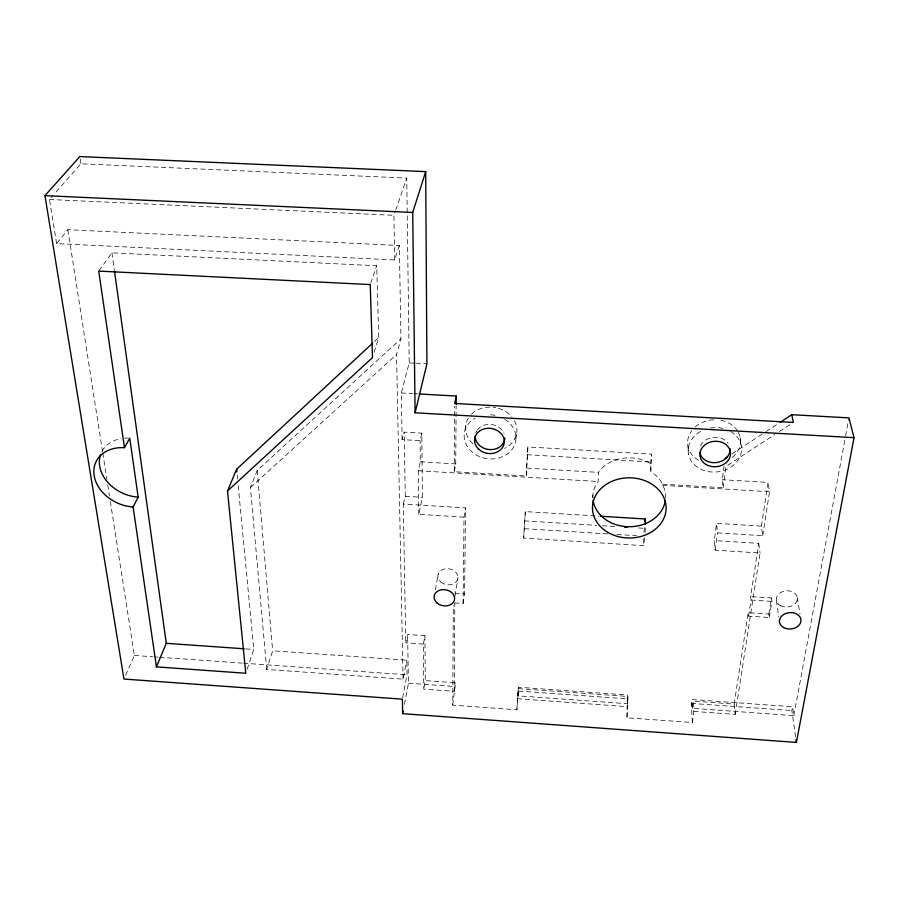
<?xml version="1.0" encoding="UTF-8"?>
<svg xmlns="http://www.w3.org/2000/svg" width="899" height="899" viewBox="0 0 899 899"><rect width="100%" height="100%" fill="white"/><g stroke="black" fill="none" stroke-linecap="round" stroke-linejoin="round"><path stroke-width="0.67" stroke-dasharray="4.5 3.37" d="M693.837 711.424L735.18 714.39L734.191 704.063L693.219 701.119L693.837 711.424L692.365 722.538L626.985 717.807L628.03 696.478L518.251 688.623L517.97 695.837L627.333 703.692L627.311 694.972L518.757 687.252L516.88 709.794L452.725 705.153L453.31 605.645M665.597 498.136A36.398 29.914 0.1 0 0 665.069 491.596C663.17 483.347 658.416 476.021 650.842 471.75L651.561 454.141L527.882 446.949L526.207 475.998L454.321 471.705L454.647 417.406M454.658 416.023L454.714 406.269M423.384 644.111L405.775 642.886L407.618 634.525L424.924 635.717L423.384 644.111L423.789 689.151L454.231 691.275L454.827 602.993M454.321 471.705L455.748 463.906L456.141 405.73M452.725 705.153L455.501 682.757L425.283 680.61L423.789 689.151M454.725 602.937L463.097 603.532L464.03 517.127L465.558 507.901L403.28 504.069L405.775 642.886M463.097 603.532L464.569 593.879L465.558 507.901M592.846 497.63A36.398 29.914 0.1 0 1 594.677 487.37L598.15 481.504L598.397 472.368L599.094 471.188A36.05 29.746 0 0 1 649.572 463.041L650.618 463.828L650.842 471.75M592.801 497.799L592.891 495.034M516.88 709.794L518.251 688.623M644.561 537.692L643.785 545.659L523.668 538.085L525.308 511.587L599.228 516.15M526.207 475.998L527.882 446.949M523.668 538.085L525.308 511.587M517.97 695.837L518.757 687.252M626.985 717.807L627.311 694.972M627.333 703.692L628.03 696.478M643.987 532.197L644.628 525.589M650.618 463.828L651.561 454.141M645.077 532.388L645.415 525.713M515.97 438.566L516.914 430.801M692.365 722.538L691.252 703.4L691.758 699.546L792.547 706.715L793.839 715.638L692.275 708.333L691.758 699.546M692.275 708.333L693.219 701.119M735.18 714.39L760.06 553.009L715.166 550.166L714.3 540.58L716.559 523.375L761.397 526.14L762.734 535.703L717.458 532.871L716.559 523.375M662.597 484.156L723.133 487.764L722.29 479.706L724.032 466.401M723.133 487.764L725.965 466.367L774.736 434.565M715.166 550.166L717.458 532.871M454.231 691.275L455.501 682.757M734.191 704.063L748.159 612.691L768.847 614.062L769.319 617.512L748.564 616.13L748.159 612.691M748.564 616.13L751.036 600.026L750.62 596.599L758.756 543.356L714.3 540.58M761.397 526.14L768.072 482.426L722.29 479.706M762.734 535.703L769.51 491.742L768.072 482.426M455.051 595.846L458.018 577.461M768.847 614.062L771.477 597.97L750.62 596.599M769.319 617.512L771.96 601.397L771.477 597.97M435.352 589.789L438.195 574.079M465.098 429.913L466.48 422.215M795.615 736.888L791.839 710.547L792.547 706.715M793.839 715.638L845.375 437.172M845.633 435.79L848.69 419.249M404.426 704.4L408.449 683.206L407.618 634.525M402.628 697.804L407.056 674.789L406.786 660.192L272.644 650.786L266.711 669.44L403.089 679.138L406.786 660.192M464.03 517.127L418.788 514.329L422.395 497.304L421.833 433.149L404.19 432.127L402.123 439.633L420.114 440.679L421.833 433.149M418.788 514.329L418.316 470.75L420.316 461.805L420.114 440.679M403.28 504.069L405.28 496.248L404.19 432.127M402.123 439.633L401.291 392.975L409.214 362.881L406.741 178.092L80.91 163.775L54.109 194.229M403.089 679.138L396.538 354.464L400.965 338.732L399.325 245.483L67.886 229.706L56.592 243.584L394.672 259.946L399.325 245.483M374.141 352.262L378.704 337.552L376.726 265.756L111.948 252.844L98.733 271.093M247.124 669.294L253.788 649.46L238.1 484.617M370.691 283.331L376.726 265.756M394.672 259.946L393.919 215.322L395.245 211.467M395.684 210.186L406.741 178.092M266.711 669.44L250.428 487.55L257.204 470.492L400.965 338.732M125.613 675.318L134.389 655.461L110.341 501.518M56.592 243.584L49.49 199.488L53.187 195.285M374.58 341.373L378.704 337.552M250.428 487.55L396.538 354.464M732.112 453.815L764.892 432.34M766.06 431.565L777.77 423.901M779.388 431.542L790.996 423.968M49.49 199.488L393.919 215.322M409.214 362.881L414.664 363.174M416.023 363.241L426.913 363.837M401.291 392.975L413.079 393.638M414.394 393.706L418.327 393.919M527.05 454.714L651.797 462.019M420.316 461.805L455.748 463.906M527.039 468.132L598.397 472.368M418.316 470.75L598.15 481.504M662.653 485.359L769.51 491.742M405.28 496.248L422.395 497.304M524.353 520.869L596.745 525.376M602.308 525.724L614.837 526.499M638.504 527.971L645.471 528.398M524.623 528.713L608.601 533.961M617.006 534.489L636.604 535.714M751.036 600.026L771.96 601.397M245.584 648.887L253.788 649.46M454.894 593.183L464.569 593.879M134.389 655.461L152.572 656.742M153.965 656.843L158.157 657.147M159.561 657.236L242.056 663.091M243.46 663.192L407.056 674.789M408.449 683.206L455.467 686.566M518.611 691.073L626.94 698.804M691.252 703.4L791.839 710.547M517.318 698.714L628.064 706.704M797.278 597.543L799.975 613.927M67.886 229.706L102.542 451.59M102.767 452.984L106.88 479.336M107.745 484.876L109.476 495.978M80.202 158.977L80.91 163.775M776.365 600.42L778.725 616.793M111.948 252.844L114.274 269.52M758.756 543.356L760.06 553.009M740.225 437.813L741.259 445.769M237.167 474.841L237.572 479.032M257.204 470.492L272.644 650.786M687.971 446.331L688.533 454.298M643.65 538.872L643.785 545.659M424.924 635.717L425.283 680.61M700.546 445.915A15.272 12.687 -5.6 0 1 713.739 437.33A15.272 12.687 -5.6 0 1 728.19 443.465M101.935 451.433A35.971 27.959 24.9 0 1 120.871 438.678M124.601 438.218A35.971 27.959 24.9 0 1 128.456 438.128M504.676 419.215A25.992 22.014 8.5 0 1 509.587 452.186A25.992 22.014 8.5 0 1 470.84 450.86A25.992 22.014 8.5 0 1 475.088 418.204M490.517 414.787A25.992 22.014 8.5 0 1 497.271 415.945M514.43 420.62A25.768 21.902 8.5 0 1 504.654 448.387M472.818 443.679A25.768 21.902 8.5 0 1 468.458 418.013M471.447 414.293A25.768 21.902 8.5 0 1 495.754 407.663M498.394 408.303A25.768 21.902 8.5 0 1 511.61 416.563M730.64 431.419A26.734 22.205 -5.6 0 1 733.719 464.985A26.734 22.205 -5.6 0 1 693.309 463.592A26.734 22.205 -5.6 0 1 702.591 430.441M710.581 428.003A26.734 22.205 -5.6 0 1 724.459 428.789M738.315 432.295A26.498 22.082 -5.8 0 1 730.539 458.67M698.59 460.288A26.498 22.082 -5.8 0 1 691.736 430.688M695.197 426.946A26.498 22.082 -5.8 0 1 713.997 419.754M720.919 420.305A26.498 22.082 -5.8 0 1 737.731 431.262M475.785 432.981A14.856 12.575 8.5 0 1 476.706 430.958M477.313 430.014A14.856 12.575 8.5 0 1 491.607 424.519A14.856 12.575 8.5 0 1 504.069 433.554M440.757 581.968A10.136 8.012 9.8 0 0 457.658 579.518A10.136 8.012 9.8 0 0 445.387 568.809A10.136 8.012 9.8 0 0 440.757 581.968M780.354 605.611A10.563 8.113 -5.2 0 0 797.267 599.667A10.563 8.113 -5.2 0 0 782.827 591.564A10.563 8.113 -5.2 0 0 780.354 605.611"/><path stroke-width="1.35" d="M456.153 404.348L456.209 396.032L419.642 393.998M645.01 521.622L645.268 518.981L600.633 516.228M780.118 422.361L791.817 414.697L848.948 417.878L854.05 437.667L796.413 742.428L402.662 713.671L403.168 711.019M456.209 396.032L454.737 403.482L793.323 422.451L791.817 414.697M854.05 437.667L415.102 412.798L426.913 363.837L425.688 171.619L79.854 156.572L44.95 195.645L123.972 679.048L402.37 699.164L402.662 713.671M415.102 412.798L412.72 212.467L425.688 171.619M372.523 343.283L236.639 469.244L227.492 491.023L245.798 673.261L156.437 666.867L166.27 643.324L114.465 270.914M133.119 506.969L138.165 497.113L129.748 438.184L124.478 447.691A36.353 28.105 24.7 0 0 94.092 475.211A36.353 28.105 24.7 0 0 133.119 506.969L156.437 666.867M227.492 491.023L372.478 357.611L370.253 284.578L98.733 271.093L124.478 447.691M725.088 458.411L727.426 456.883M44.95 195.645L412.72 212.467M624.58 527.106L627.367 527.275M166.27 643.324L244.225 648.786M796.02 739.652L796.413 742.428M236.639 469.244L236.909 472.042M645.268 518.981L645.381 524.364M504.833 437.925A14.856 12.575 8.5 0 1 489.753 449.601A14.856 12.575 8.5 0 1 475.234 436.217M730.033 448.702A15.272 12.687 -5.6 0 1 716.537 462.547A15.272 12.687 -5.6 0 1 699.759 452.478M138.165 497.113A35.971 27.959 24.9 0 1 100.486 454.804M665.316 500.721A36.398 29.914 0.1 0 1 628.963 526.724A36.398 29.914 0.1 0 1 593.07 500.237M437.026 603.004A10.35 8.091 9.8 0 0 454.265 600.554A10.35 8.091 9.8 0 0 441.735 589.722A10.35 8.091 9.8 0 0 437.026 603.004M478.673 449.197A14.923 12.608 8.5 0 0 503.71 445.095A14.923 12.608 8.5 0 0 485.943 428.486A14.923 12.608 8.5 0 0 478.673 449.197M706.131 464.536A15.339 12.721 -5.5 0 0 730.438 454.961A15.339 12.721 -5.5 0 0 709.075 442.522A15.339 12.721 -5.5 0 0 706.131 464.536M783.58 627.513A10.788 8.203 -4.8 0 0 800.863 621.535A10.788 8.203 -4.8 0 0 786.131 613.32A10.788 8.203 -4.8 0 0 783.58 627.513M608.174 532.534A36.825 30.105 0.3 0 0 665.968 510.565A36.825 30.105 0.3 0 0 613.714 480.594A36.825 30.105 0.3 0 0 608.174 532.534"/></g></svg>
